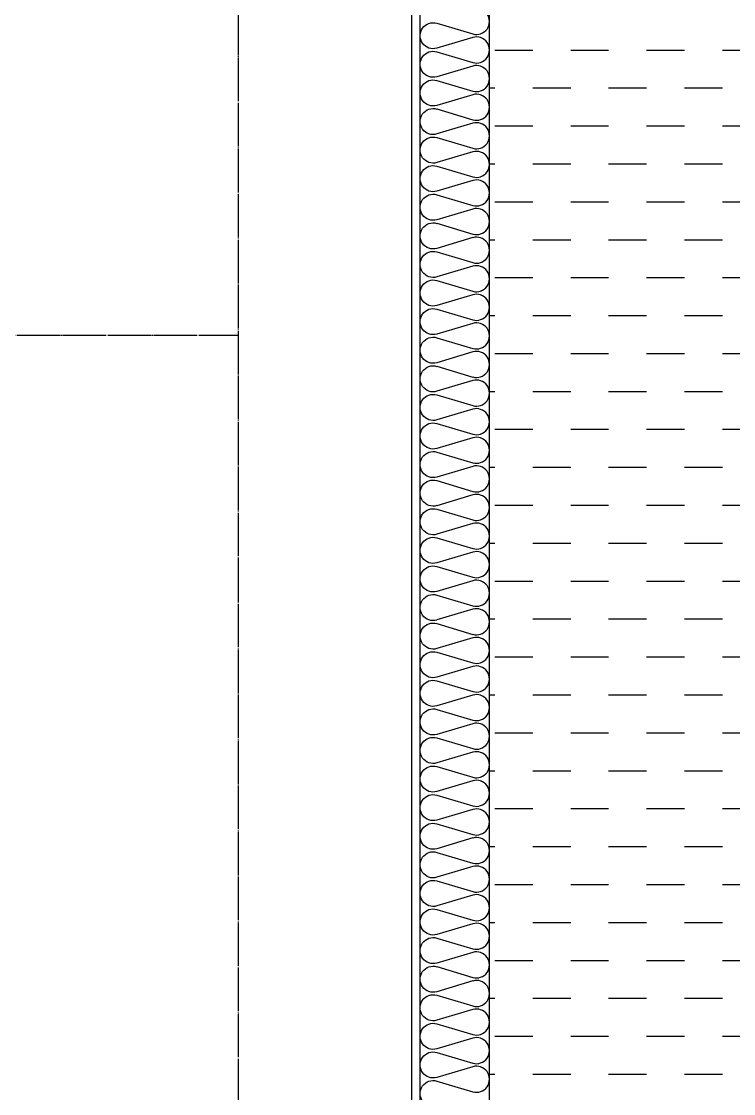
# Model space of a CAD drawing. Header units: millimetres. Extents: x 18456 to 179493, y -203649 to 469211.
# Drawn here: x 149441 to 150263, y 355508 to 356744 of the extents above; entities that cross this region are included whole.
import ezdxf

# ---------------------------------------------------------------- set-up
doc = ezdxf.new("R2010")
doc.units = ezdxf.units.MM
doc.linetypes.add('X-평면도(기본형)$0$CEN', pattern=[52.5, 50, -1, 0.5, -1])
for name, color, linetype, true_color in [('X-평면도(기본형)$0$CEN', 1, 'X-평면도(기본형)$0$CEN', 0xff0000), ('X-평면도(기본형)$0$INS', 9, 'Continuous', 0x808080), ('X-평면도(기본형)$0$INSUL', 9, 'Continuous', 0x808080), ('X-평면도(기본형)$0$W1', 2, 'Continuous', 0xffff00), ('X-평면도(기본형)$0$설비OPEN', 9, 'Continuous', 0x808080)]:
    doc.layers.add(name, color=color, linetype=linetype, true_color=true_color)

# ---------------------------------------------------------------- blocks, each defined once
blk = doc.blocks.new('U182 (X-평면도(기본형)$0$ins-l)')
at = {"layer": 'X-평면도(기본형)$0$INSUL', "color": 8, "true_color": 0x808080}
for p, q in [((1562, 24.2), (1546.5, 75.8)), ((1582.6, 75.8), (1567.1, 24.2)), ((1603.2, 24.2), (1587.8, 75.8)), ((1623.8, 75.8), (1608.4, 24.2)), ((1644.4, 24.2), (1629, 75.8)), ((1665, 75.8), (1649.6, 24.2)), ((1685.6, 24.2), (1670.2, 75.8)), ((1706.3, 75.8), (1690.8, 24.2)), ((1726.9, 24.2), (1711.4, 75.8)), ((1747.5, 75.8), (1732, 24.2)), ((1768.1, 24.2), (1752.6, 75.8)), ((1788.7, 75.8), (1773.2, 24.2)), ((1809.3, 24.2), (1793.8, 75.8)), ((1829.9, 75.8), (1814.5, 24.2)), ((1850.5, 24.2), (1835.1, 75.8)), ((1871.1, 75.8), (1855.7, 24.2)), ((1891.7, 24.2), (1876.3, 75.8)), ((1912.4, 75.8), (1896.9, 24.2)), ((1933, 24.2), (1917.5, 75.8)), ((1953.6, 75.8), (1938.1, 24.2)), ((1974.2, 24.2), (1958.7, 75.8)), ((1994.8, 75.8), (1979.3, 24.2)), ((2015.4, 24.2), (1999.9, 75.8)), ((2036, 75.8), (2020.6, 24.2)), ((2056.6, 24.2), (2041.2, 75.8)), ((2077.2, 75.8), (2061.8, 24.2)), ((2097.8, 24.2), (2082.4, 75.8)), ((2118.5, 75.8), (2103, 24.2)), ((2139.1, 24.2), (2123.6, 75.8)), ((2159.7, 75.8), (2144.2, 24.2)), ((2180.3, 24.2), (2164.8, 75.8)), ((2200.9, 75.8), (2185.4, 24.2)), ((2221.5, 24.2), (2206, 75.8)), ((2242.1, 75.8), (2226.7, 24.2)), ((2262.7, 24.2), (2247.3, 75.8)), ((2283.3, 75.8), (2267.9, 24.2)), ((2303.9, 24.2), (2288.5, 75.8)), ((2324.6, 75.8), (2309.1, 24.2)), ((2345.2, 24.2), (2329.7, 75.8)), ((2365.8, 75.8), (2350.3, 24.2)), ((2386.4, 24.2), (2370.9, 75.8)), ((2407, 75.8), (2391.5, 24.2)), ((2427.6, 24.2), (2412.1, 75.8)), ((2448.2, 75.8), (2432.8, 24.2)), ((2468.8, 24.2), (2453.4, 75.8)), ((2489.4, 75.8), (2474, 24.2)), ((2510, 24.2), (2494.6, 75.8)), ((2530.7, 75.8), (2515.2, 24.2)), ((2551.3, 24.2), (2535.8, 75.8)), ((2571.9, 75.8), (2556.4, 24.2)), ((2592.5, 24.2), (2577, 75.8)), ((2613.1, 75.8), (2597.6, 24.2)), ((2633.7, 24.2), (2618.2, 75.8)), ((2654.3, 75.8), (2638.9, 24.2)), ((2674.9, 24.2), (2659.5, 75.8)), ((2695.5, 75.8), (2680.1, 24.2)), ((2716.1, 24.2), (2700.7, 75.8)), ((2736.7, 75.8), (2721.3, 24.2)), ((2757.4, 24.2), (2741.9, 75.8)), ((2778, 75.8), (2762.5, 24.2)), ((2798.6, 24.2), (2783.1, 75.8)), ((2819.2, 75.8), (2803.7, 24.2)), ((2839.8, 24.2), (2824.3, 75.8)), ((2860.4, 75.8), (2845, 24.2)), ((2881, 24.2), (2865.6, 75.8)), ((2901.6, 75.8), (2886.2, 24.2)), ((2922.2, 24.2), (2906.8, 75.8)), ((2942.8, 75.8), (2927.4, 24.2)), ((2963.5, 24.2), (2948, 75.8)), ((2984.1, 75.8), (2968.6, 24.2)), ((3004.7, 24.2), (2989.2, 75.8)), ((3025.3, 75.8), (3009.8, 24.2)), ((3045.9, 24.2), (3030.4, 75.8)), ((3066.5, 75.8), (3051, 24.2)), ((3087.1, 24.2), (3071.7, 75.8))]:
    blk.add_line(p, q, dxfattribs=at)
at = {"layer": 'X-평면도(기본형)$0$INSUL', "color": 8, "true_color": 0x808080, "extrusion": (0, 0, -1)}
for centre in [(-1564.6, 81.2), (-1605.8, 81.2), (-1647, 81.2), (-1688.2, 81.2), (-1729.4, 81.2), (-1770.7, 81.2), (-1811.9, 81.2), (-1853.1, 81.2), (-1894.3, 81.2), (-1935.5, 81.2), (-1976.8, 81.2), (-2018, 81.2), (-2059.2, 81.2), (-2100.4, 81.2), (-2141.6, 81.2), (-2182.9, 81.2), (-2224.1, 81.2), (-2265.3, 81.2), (-2306.5, 81.2), (-2347.7, 81.2), (-2389, 81.2), (-2430.2, 81.2), (-2471.4, 81.2), (-2512.6, 81.2), (-2553.8, 81.2), (-2595.1, 81.2), (-2636.3, 81.2), (-2677.5, 81.2), (-2718.7, 81.2), (-2759.9, 81.2), (-2801.2, 81.2), (-2842.4, 81.2), (-2883.6, 81.2), (-2924.8, 81.2), (-2966, 81.2), (-3007.3, 81.2), (-3048.5, 81.2), (-3089.7, 81.2)]:
    blk.add_arc(centre, 18.8, 343.3008, 196.6992, dxfattribs=at)
at = {"layer": 'X-평면도(기본형)$0$INSUL', "color": 8, "true_color": 0x808080}
for centre in [(1544, 18.8), (1585.2, 18.8), (1626.4, 18.8), (1667.6, 18.8), (1708.8, 18.8), (1750.1, 18.8), (1791.3, 18.8), (1832.5, 18.8), (1873.7, 18.8), (1914.9, 18.8), (1956.2, 18.8), (1997.4, 18.8), (2038.6, 18.8), (2079.8, 18.8), (2121, 18.8), (2162.2, 18.8), (2203.5, 18.8), (2244.7, 18.8), (2285.9, 18.8), (2327.1, 18.8), (2368.3, 18.8), (2409.6, 18.8), (2450.8, 18.8), (2492, 18.8), (2533.2, 18.8), (2574.4, 18.8), (2615.7, 18.8), (2656.9, 18.8), (2698.1, 18.8), (2739.3, 18.8), (2780.5, 18.8), (2821.8, 18.8), (2863, 18.8), (2904.2, 18.8), (2945.4, 18.8), (2986.6, 18.8), (3027.9, 18.8), (3069.1, 18.8)]:
    blk.add_arc(centre, 18.8, 163.3008, 16.6992, dxfattribs=at)

msp = doc.modelspace()

# ---------------------------------------------------------------- hatches: boundary and pattern name
at = {"layer": 'X-평면도(기본형)$0$설비OPEN'}
h = msp.add_hatch(dxfattribs=at)
h.set_pattern_fill('DASH', color=256, scale=350, style=0, pattern_type=2)
h.set_pattern_definition([(0, (94206.276, 90667.386), (43.75, 43.75), [43.75, -43.75])])
h.paths.add_polyline_path([(150281.3, 354902.4), (149981.3, 354902.4), (149981.3, 359127.4), (151351.3, 359127.4), (151351.3, 357772.4), (150281.3, 357772.4)], flags=0)

# ---------------------------------------------------------------- linework, layer by layer
at = {"layer": 'X-평면도(기본형)$0$CEN'}
for p, q in [((149691.3, 362057.4), (149691.3, 351662.4)), ((146391.3, 356382.4), (149691.3, 356382.4))]:
    msp.add_line(p, q, dxfattribs=at)
at = {"layer": 'X-평면도(기본형)$0$INS'}
for p, q in [((149901.3, 354272.4), (149901.3, 359242.4)), ((149981.3, 354192.4), (149981.3, 359127.4))]:
    msp.add_line(p, q, dxfattribs=at)
at = {"layer": 'X-평면도(기본형)$0$W1'}
msp.add_line((149891.3, 359247.4), (149891.3, 354282.4), dxfattribs=at)
at = {"layer": 'X-평면도(기본형)$0$설비OPEN'}
msp.add_lwpolyline([(150281.3, 354902.4), (149981.3, 354902.4), (149981.3, 359127.4), (151351.3, 359127.4), (151351.3, 357772.4), (150281.3, 357772.4)], close=True, dxfattribs=at)

# ---------------------------------------------------------------- block references
at = {"layer": 'X-평면도(기본형)$0$INSUL', "xscale": -0.7999999999999996, "yscale": 0.7999999999999996, "zscale": 0.7999999999999996, "rotation": 270}
msp.add_blockref('U182 (X-평면도(기본형)$0$ins-l)', (149901.3, 354272.4), dxfattribs=at)

doc.saveas('drawing.dxf')
